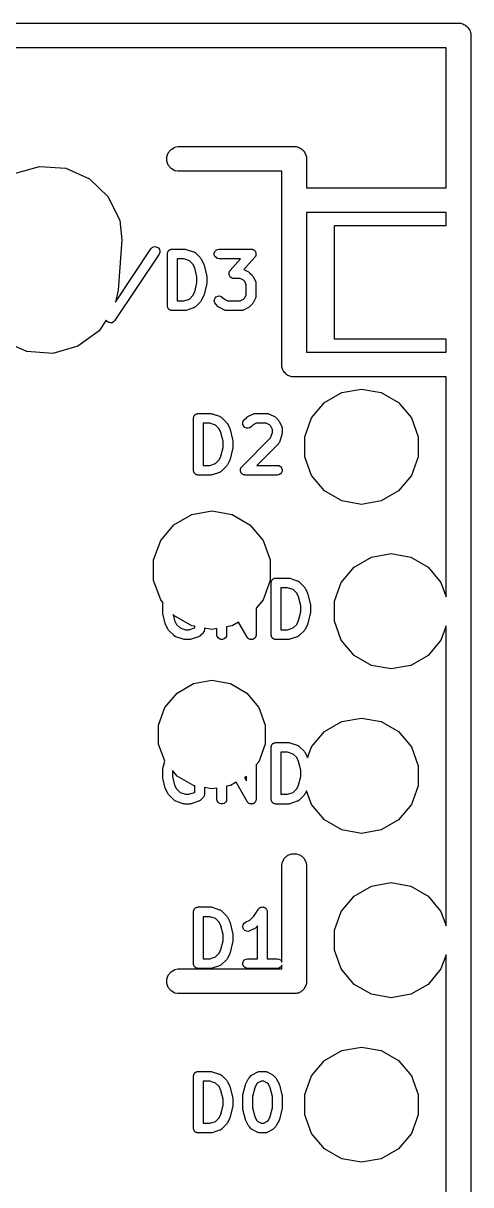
# Model space of a CAD drawing. Extents: x 242.4 to 312.6, y -174.9 to -102.
# Drawn here: x 270.13 to 277.05, y -119.98 to -102.04 of the extents above; entities that cross this region are included whole.
import ezdxf

# ---------------------------------------------------------------- set-up
doc = ezdxf.new("R2010")
doc.units = 0
doc.header["$MEASUREMENT"] = 0
doc.layers.add('BLACK', color=7, linetype='CONTINUOUS')

msp = doc.modelspace()

# ---------------------------------------------------------------- linework, layer by layer
at = {"layer": 'BLACK', "linetype": 'CONTINUOUS'}
for p, q in [((259.063, -102.044), (276.877, -102.044)), ((276.877, -102.044), (276.877, -102.045)), ((276.877, -102.045), (276.894, -102.045)), ((276.894, -102.045), (276.909, -102.05)), ((276.909, -102.05), (276.926, -102.053)), ((276.926, -102.053), (276.941, -102.062)), ((276.941, -102.062), (276.957, -102.067)), ((276.957, -102.067), (276.97, -102.078)), ((276.97, -102.078), (276.984, -102.087)), ((276.984, -102.087), (276.995, -102.1)), ((276.995, -102.1), (277.008, -102.111)), ((277.008, -102.111), (277.017, -102.125)), ((277.017, -102.125), (277.028, -102.138)), ((277.028, -102.138), (277.033, -102.154)), ((277.033, -102.154), (277.042, -102.169)), ((277.042, -102.169), (277.045, -102.186)), ((277.045, -102.186), (277.05, -102.201)), ((277.05, -102.201), (277.05, -102.218)), ((277.05, -102.218), (277.05, -102.218)), ((277.05, -102.218), (277.05, -135.272)), ((276.669, -102.425), (259.27, -102.425)), ((276.669, -104.584), (276.669, -102.425)), ((272.374, -104.043), (272.418, -103.992)), ((272.418, -103.992), (272.476, -103.958)), ((272.476, -103.958), (272.525, -103.95)), ((272.525, -103.95), (274.337, -103.95)), ((274.337, -103.95), (274.337, -103.95)), ((274.337, -103.95), (274.354, -103.95)), ((274.354, -103.95), (274.369, -103.955)), ((274.369, -103.955), (274.386, -103.958)), ((274.386, -103.958), (274.401, -103.967)), ((274.401, -103.967), (274.417, -103.972)), ((274.417, -103.972), (274.43, -103.983)), ((274.43, -103.983), (274.444, -103.992)), ((274.444, -103.992), (274.455, -104.005)), ((274.455, -104.005), (274.468, -104.016)), ((274.468, -104.016), (274.477, -104.03)), ((274.477, -104.03), (274.488, -104.043)), ((272.352, -104.106), (272.374, -104.043)), ((272.352, -104.174), (272.352, -104.106)), ((272.374, -104.237), (272.352, -104.174)), ((274.488, -104.043), (274.493, -104.059)), ((274.493, -104.059), (274.502, -104.074)), ((274.502, -104.074), (274.505, -104.091)), ((274.505, -104.091), (274.51, -104.106)), ((274.51, -104.106), (274.51, -104.123)), ((274.51, -104.123), (274.51, -104.123)), ((274.51, -104.123), (274.51, -104.584)), ((270, -104.367), (270.388, -104.256)), ((270.388, -104.256), (270.79, -104.284)), ((270.79, -104.284), (271.158, -104.447)), ((272.418, -104.288), (272.374, -104.237)), ((272.476, -104.322), (272.418, -104.288)), ((272.525, -104.331), (272.476, -104.322)), ((274.13, -104.331), (272.525, -104.331)), ((274.13, -104.758), (274.13, -104.331)), ((271.158, -104.447), (271.448, -104.727)), ((271.448, -104.727), (271.625, -105.089)), ((274.13, -107.281), (274.13, -104.758)), ((274.51, -104.584), (276.669, -104.584)), ((271.625, -105.089), (271.657, -105.389)), ((274.51, -104.965), (274.51, -107.124)), ((276.669, -104.965), (274.51, -104.965)), ((276.669, -105.169), (276.669, -104.965)), ((274.942, -106.921), (274.942, -105.169)), ((274.942, -105.169), (276.669, -105.169)), ((271.657, -105.389), (271.603, -106.168)), ((272.233, -105.61), (271.547, -106.639)), ((271.558, -106.353), (272.108, -105.527)), ((272.108, -105.527), (272.126, -105.508)), ((272.126, -105.508), (272.149, -105.497)), ((272.149, -105.497), (272.175, -105.494)), ((272.175, -105.494), (272.201, -105.5)), ((272.201, -105.5), (272.222, -105.515)), ((272.222, -105.515), (272.238, -105.536)), ((272.243, -105.587), (272.233, -105.61)), ((272.238, -105.536), (272.245, -105.561)), ((272.245, -105.561), (272.243, -105.587)), ((272.362, -105.607), (272.363, -105.6)), ((272.362, -106.407), (272.362, -105.607)), ((272.363, -105.594), (272.365, -105.588)), ((272.363, -105.6), (272.363, -105.594)), ((272.365, -105.588), (272.367, -105.581)), ((272.367, -105.581), (272.37, -105.576)), ((272.37, -105.576), (272.372, -105.569)), ((272.372, -105.569), (272.376, -105.564)), ((272.376, -105.564), (272.38, -105.559)), ((272.38, -105.559), (272.385, -105.554)), ((272.385, -105.554), (272.389, -105.549)), ((272.389, -105.549), (272.395, -105.546)), ((272.395, -105.546), (272.4, -105.542)), ((272.4, -105.542), (272.406, -105.54)), ((272.406, -105.54), (272.411, -105.536)), ((272.411, -105.536), (272.418, -105.535)), ((272.418, -105.535), (272.424, -105.533)), ((272.424, -105.533), (272.431, -105.533)), ((272.431, -105.533), (272.437, -105.532)), ((272.437, -105.532), (272.628, -105.532)), ((272.628, -105.532), (272.639, -105.534)), ((272.639, -105.534), (272.651, -105.536)), ((272.651, -105.536), (272.766, -105.574)), ((272.766, -105.574), (272.769, -105.576)), ((272.769, -105.576), (272.774, -105.577)), ((272.774, -105.577), (272.781, -105.582)), ((272.781, -105.582), (272.788, -105.586)), ((272.788, -105.586), (272.791, -105.589)), ((272.791, -105.589), (272.795, -105.592)), ((272.795, -105.592), (272.871, -105.668)), ((273.087, -105.594), (273.096, -105.569)), ((273.087, -105.62), (273.087, -105.594)), ((273.096, -105.644), (273.087, -105.62)), ((273.096, -105.569), (273.113, -105.549)), ((273.113, -105.664), (273.096, -105.644)), ((273.113, -105.549), (273.135, -105.536)), ((273.135, -105.536), (273.161, -105.532)), ((273.161, -105.532), (273.656, -105.532)), ((273.713, -105.656), (273.545, -105.848)), ((273.656, -105.532), (273.663, -105.533)), ((273.663, -105.533), (273.671, -105.533)), ((273.671, -105.533), (273.676, -105.535)), ((273.676, -105.535), (273.682, -105.536)), ((273.682, -105.536), (273.688, -105.54)), ((273.688, -105.54), (273.695, -105.543)), ((273.695, -105.543), (273.699, -105.547)), ((273.699, -105.547), (273.704, -105.549)), ((273.704, -105.549), (273.709, -105.555)), ((273.709, -105.555), (273.715, -105.56)), ((273.716, -105.65), (273.713, -105.656)), ((273.715, -105.56), (273.717, -105.565)), ((273.721, -105.644), (273.716, -105.65)), ((273.717, -105.565), (273.721, -105.569)), ((273.721, -105.569), (273.724, -105.576)), ((273.723, -105.639), (273.721, -105.644)), ((273.726, -105.634), (273.723, -105.639)), ((273.724, -105.576), (273.727, -105.583)), ((273.728, -105.627), (273.726, -105.634)), ((273.727, -105.583), (273.728, -105.588)), ((273.728, -105.588), (273.73, -105.594)), ((273.73, -105.62), (273.728, -105.627)), ((273.73, -105.594), (273.73, -105.601)), ((273.73, -105.601), (273.731, -105.608)), ((273.731, -105.608), (273.73, -105.614)), ((273.73, -105.614), (273.73, -105.62)), ((272.512, -105.682), (272.512, -106.332)), ((272.615, -105.682), (272.512, -105.682)), ((272.701, -105.711), (272.615, -105.682)), ((272.756, -105.766), (272.701, -105.711)), ((272.785, -105.824), (272.756, -105.766)), ((272.819, -105.959), (272.785, -105.824)), ((272.871, -105.668), (272.878, -105.678)), ((272.878, -105.678), (272.885, -105.688)), ((272.885, -105.688), (272.923, -105.764)), ((272.923, -105.764), (272.926, -105.772)), ((272.926, -105.772), (272.929, -105.779)), ((272.929, -105.779), (272.967, -105.932)), ((273.135, -105.677), (273.113, -105.664)), ((273.161, -105.682), (273.135, -105.677)), ((273.491, -105.682), (273.161, -105.682)), ((273.333, -105.862), (273.491, -105.682)), ((272.819, -106.055), (272.819, -105.959)), ((272.967, -105.932), (272.968, -105.941)), ((272.968, -105.941), (272.969, -105.95)), ((272.969, -105.95), (272.969, -106.064)), ((273.315, -105.91), (273.316, -105.904)), ((273.316, -105.917), (273.315, -105.91)), ((273.316, -105.899), (273.318, -105.892)), ((273.316, -105.904), (273.316, -105.899)), ((273.316, -105.925), (273.316, -105.917)), ((273.318, -105.93), (273.316, -105.925)), ((273.318, -105.892), (273.32, -105.885)), ((273.318, -105.936), (273.318, -105.93)), ((273.322, -105.942), (273.318, -105.936)), ((273.32, -105.885), (273.323, -105.88)), ((273.325, -105.949), (273.322, -105.942)), ((273.323, -105.88), (273.325, -105.874)), ((273.325, -105.874), (273.329, -105.869)), ((273.328, -105.954), (273.325, -105.949)), ((273.331, -105.959), (273.328, -105.954)), ((273.329, -105.869), (273.333, -105.862)), ((273.337, -105.964), (273.331, -105.959)), ((273.341, -105.969), (273.337, -105.964)), ((273.346, -105.972), (273.341, -105.969)), ((273.351, -105.976), (273.346, -105.972)), ((273.357, -105.978), (273.351, -105.976)), ((273.364, -105.982), (273.357, -105.978)), ((273.37, -105.983), (273.364, -105.982)), ((273.375, -105.985), (273.37, -105.983)), ((273.382, -105.985), (273.375, -105.985)), ((273.389, -105.987), (273.382, -105.985)), ((273.486, -105.987), (273.389, -105.987)), ((273.536, -106.011), (273.486, -105.987)), ((273.556, -106.032), (273.536, -106.011)), ((273.545, -105.848), (273.614, -105.883)), ((273.614, -105.883), (273.623, -105.89)), ((273.623, -105.89), (273.633, -105.897)), ((273.633, -105.897), (273.671, -105.935)), ((273.671, -105.935), (273.678, -105.945)), ((273.678, -105.945), (273.685, -105.954)), ((273.685, -105.954), (273.723, -106.031)), ((271.603, -106.168), (271.558, -106.353)), ((272.756, -106.248), (272.785, -106.19)), ((272.785, -106.19), (272.819, -106.055)), ((272.967, -106.082), (272.929, -106.235)), ((272.968, -106.073), (272.967, -106.082)), ((272.969, -106.064), (272.968, -106.073)), ((273.581, -106.082), (273.556, -106.032)), ((273.581, -106.237), (273.581, -106.082)), ((273.723, -106.031), (273.724, -106.035)), ((273.724, -106.035), (273.727, -106.038)), ((273.727, -106.038), (273.728, -106.047)), ((273.728, -106.047), (273.731, -106.055)), ((273.731, -106.055), (273.73, -106.06)), ((273.73, -106.06), (273.731, -106.064)), ((273.731, -106.064), (273.731, -106.255)), ((272.512, -106.332), (272.615, -106.332)), ((272.615, -106.332), (272.701, -106.303)), ((272.701, -106.303), (272.756, -106.248)), ((272.871, -106.346), (272.795, -106.422)), ((272.878, -106.336), (272.871, -106.346)), ((272.885, -106.326), (272.878, -106.336)), ((272.923, -106.25), (272.885, -106.326)), ((272.926, -106.242), (272.923, -106.25)), ((272.929, -106.235), (272.926, -106.242)), ((273.086, -106.337), (273.088, -106.311)), ((273.093, -106.362), (273.086, -106.337)), ((273.088, -106.311), (273.099, -106.288)), ((273.108, -106.384), (273.093, -106.362)), ((273.099, -106.288), (273.118, -106.269)), ((273.118, -106.269), (273.142, -106.258)), ((273.142, -106.258), (273.167, -106.256)), ((273.167, -106.256), (273.193, -106.263)), ((273.193, -106.263), (273.214, -106.278)), ((273.214, -106.278), (273.243, -106.307)), ((273.243, -106.307), (273.293, -106.332)), ((273.293, -106.332), (273.486, -106.332)), ((273.486, -106.332), (273.536, -106.307)), ((273.536, -106.307), (273.556, -106.286)), ((273.556, -106.286), (273.581, -106.237)), ((273.678, -106.374), (273.671, -106.384)), ((273.685, -106.364), (273.678, -106.374)), ((273.723, -106.288), (273.685, -106.364)), ((273.724, -106.284), (273.723, -106.288)), ((273.727, -106.28), (273.724, -106.284)), ((273.728, -106.272), (273.727, -106.28)), ((273.731, -106.263), (273.728, -106.272)), ((273.731, -106.255), (273.73, -106.259)), ((273.73, -106.259), (273.731, -106.263)), ((272.363, -106.413), (272.362, -106.407)), ((272.363, -106.42), (272.363, -106.413)), ((272.365, -106.426), (272.363, -106.42)), ((272.367, -106.433), (272.365, -106.426)), ((272.37, -106.438), (272.367, -106.433)), ((272.372, -106.444), (272.37, -106.438)), ((272.376, -106.449), (272.372, -106.444)), ((272.38, -106.455), (272.376, -106.449)), ((272.385, -106.459), (272.38, -106.455)), ((272.389, -106.464), (272.385, -106.459)), ((272.395, -106.468), (272.389, -106.464)), ((272.4, -106.472), (272.395, -106.468)), ((272.406, -106.474), (272.4, -106.472)), ((272.411, -106.477), (272.406, -106.474)), ((272.418, -106.479), (272.411, -106.477)), ((272.424, -106.481), (272.418, -106.479)), ((272.431, -106.481), (272.424, -106.481)), ((272.437, -106.482), (272.431, -106.481)), ((272.628, -106.482), (272.437, -106.482)), ((272.639, -106.48), (272.628, -106.482)), ((272.651, -106.478), (272.639, -106.48)), ((272.766, -106.44), (272.651, -106.478)), ((272.769, -106.438), (272.766, -106.44)), ((272.774, -106.437), (272.769, -106.438)), ((272.781, -106.432), (272.774, -106.437)), ((272.788, -106.428), (272.781, -106.432)), ((272.791, -106.424), (272.788, -106.428)), ((272.795, -106.422), (272.791, -106.424)), ((273.146, -106.422), (273.108, -106.384)), ((273.156, -106.429), (273.146, -106.422)), ((273.165, -106.436), (273.156, -106.429)), ((273.242, -106.474), (273.165, -106.436)), ((273.246, -106.475), (273.242, -106.474)), ((273.25, -106.477), (273.246, -106.475)), ((273.258, -106.479), (273.25, -106.477)), ((273.267, -106.481), (273.258, -106.479)), ((273.271, -106.481), (273.267, -106.481)), ((273.275, -106.482), (273.271, -106.481)), ((273.504, -106.482), (273.275, -106.482)), ((273.508, -106.481), (273.504, -106.482)), ((273.512, -106.481), (273.508, -106.481)), ((273.521, -106.479), (273.512, -106.481)), ((273.529, -106.477), (273.521, -106.479)), ((273.533, -106.475), (273.529, -106.477)), ((273.537, -106.474), (273.533, -106.475)), ((273.614, -106.436), (273.537, -106.474)), ((273.623, -106.429), (273.614, -106.436)), ((273.633, -106.422), (273.623, -106.429)), ((273.671, -106.384), (273.633, -106.422)), ((271.417, -106.63), (271.306, -106.795)), ((271.417, -106.631), (271.417, -106.63)), ((271.433, -106.652), (271.417, -106.631)), ((271.455, -106.666), (271.433, -106.652)), ((271.48, -106.672), (271.455, -106.666)), ((271.506, -106.669), (271.48, -106.672)), ((271.529, -106.658), (271.506, -106.669)), ((271.547, -106.639), (271.529, -106.658)), ((271.306, -106.795), (270.98, -107.033)), ((270.19, -107.116), (269.822, -106.953)), ((270.98, -107.033), (270.592, -107.144)), ((276.669, -106.921), (274.942, -106.921)), ((276.669, -107.124), (276.669, -106.921)), ((270.592, -107.144), (270.19, -107.116)), ((274.51, -107.124), (276.669, -107.124)), ((274.13, -107.349), (274.13, -107.281)), ((274.135, -107.364), (274.13, -107.349)), ((274.138, -107.381), (274.135, -107.364)), ((274.147, -107.396), (274.138, -107.381)), ((274.152, -107.412), (274.147, -107.396)), ((274.163, -107.425), (274.152, -107.412)), ((274.172, -107.439), (274.163, -107.425)), ((274.185, -107.45), (274.172, -107.439)), ((274.196, -107.463), (274.185, -107.45)), ((274.21, -107.472), (274.196, -107.463)), ((274.223, -107.483), (274.21, -107.472)), ((274.239, -107.488), (274.223, -107.483)), ((274.254, -107.497), (274.239, -107.488)), ((274.271, -107.5), (274.254, -107.497)), ((274.286, -107.505), (274.271, -107.5)), ((274.303, -107.505), (274.286, -107.505)), ((276.669, -107.505), (274.303, -107.505)), ((274.303, -107.505), (274.303, -107.505)), ((276.669, -110.901), (276.669, -107.505)), ((274.789, -107.903), (275.057, -107.749)), ((275.057, -107.749), (275.361, -107.695)), ((275.361, -107.695), (275.666, -107.749)), ((275.666, -107.749), (275.933, -107.903)), ((274.591, -108.14), (274.789, -107.903)), ((275.933, -107.903), (276.132, -108.14)), ((272.766, -108.147), (272.767, -108.14)), ((272.766, -108.947), (272.766, -108.147)), ((272.767, -108.134), (272.769, -108.128)), ((272.767, -108.14), (272.767, -108.134)), ((272.769, -108.128), (272.77, -108.121)), ((272.77, -108.121), (272.773, -108.116)), ((272.773, -108.116), (272.776, -108.109)), ((272.776, -108.109), (272.78, -108.104)), ((272.78, -108.104), (272.783, -108.099)), ((272.783, -108.099), (272.788, -108.094)), ((272.788, -108.094), (272.792, -108.089)), ((272.792, -108.089), (272.798, -108.086)), ((272.798, -108.086), (272.803, -108.082)), ((272.803, -108.082), (272.809, -108.08)), ((272.809, -108.08), (272.815, -108.076)), ((272.815, -108.076), (272.821, -108.075)), ((272.821, -108.075), (272.827, -108.073)), ((272.827, -108.073), (272.834, -108.073)), ((272.834, -108.073), (272.841, -108.072)), ((272.841, -108.072), (273.031, -108.072)), ((273.031, -108.072), (273.043, -108.074)), ((273.043, -108.074), (273.055, -108.076)), ((273.055, -108.076), (273.169, -108.114)), ((273.169, -108.114), (273.173, -108.116)), ((273.173, -108.116), (273.177, -108.117)), ((273.177, -108.117), (273.184, -108.122)), ((273.184, -108.122), (273.192, -108.126)), ((273.192, -108.126), (273.195, -108.129)), ((273.195, -108.129), (273.198, -108.132)), ((273.198, -108.132), (273.275, -108.208)), ((273.549, -108.17), (273.587, -108.132)), ((273.587, -108.132), (273.597, -108.125)), ((273.597, -108.125), (273.607, -108.118)), ((273.607, -108.118), (273.683, -108.08)), ((273.683, -108.08), (273.687, -108.079)), ((273.687, -108.079), (273.691, -108.076)), ((273.691, -108.076), (273.7, -108.075)), ((273.7, -108.075), (273.708, -108.072)), ((273.708, -108.072), (273.712, -108.073)), ((273.712, -108.073), (273.717, -108.072)), ((273.717, -108.072), (273.907, -108.072)), ((273.907, -108.072), (273.911, -108.073)), ((273.911, -108.073), (273.916, -108.072)), ((273.916, -108.072), (273.924, -108.075)), ((273.924, -108.075), (273.933, -108.076)), ((273.933, -108.076), (273.937, -108.079)), ((273.937, -108.079), (273.941, -108.08)), ((273.941, -108.08), (274.017, -108.118)), ((274.017, -108.118), (274.027, -108.125)), ((274.027, -108.125), (274.036, -108.132)), ((274.036, -108.132), (274.075, -108.17)), ((274.485, -108.43), (274.591, -108.14)), ((276.132, -108.14), (276.238, -108.43)), ((272.916, -108.222), (272.916, -108.872)), ((273.019, -108.222), (272.916, -108.222)), ((273.105, -108.251), (273.019, -108.222)), ((273.16, -108.306), (273.105, -108.251)), ((273.189, -108.364), (273.16, -108.306)), ((273.275, -108.208), (273.281, -108.218)), ((273.281, -108.218), (273.289, -108.228)), ((273.289, -108.228), (273.327, -108.304)), ((273.327, -108.304), (273.329, -108.312)), ((273.329, -108.312), (273.332, -108.319)), ((273.332, -108.319), (273.37, -108.472)), ((273.528, -108.217), (273.534, -108.191)), ((273.53, -108.243), (273.528, -108.217)), ((273.541, -108.266), (273.53, -108.243)), ((273.534, -108.191), (273.549, -108.17)), ((273.559, -108.285), (273.541, -108.266)), ((273.583, -108.296), (273.559, -108.285)), ((273.609, -108.298), (273.583, -108.296)), ((273.634, -108.291), (273.609, -108.298)), ((273.655, -108.276), (273.634, -108.291)), ((273.685, -108.247), (273.655, -108.276)), ((273.734, -108.222), (273.685, -108.247)), ((273.889, -108.222), (273.734, -108.222)), ((273.939, -108.247), (273.889, -108.222)), ((273.96, -108.268), (273.939, -108.247)), ((273.985, -108.317), (273.96, -108.268)), ((273.985, -108.363), (273.985, -108.317)), ((274.075, -108.17), (274.081, -108.18)), ((274.081, -108.18), (274.089, -108.19)), ((274.089, -108.19), (274.127, -108.266)), ((274.127, -108.266), (274.128, -108.27)), ((274.128, -108.27), (274.13, -108.274)), ((274.13, -108.274), (274.132, -108.282)), ((274.132, -108.282), (274.134, -108.291)), ((274.134, -108.291), (274.134, -108.295)), ((274.134, -108.295), (274.135, -108.299)), ((274.135, -108.299), (274.135, -108.375)), ((273.223, -108.499), (273.189, -108.364)), ((273.223, -108.595), (273.223, -108.499)), ((273.37, -108.472), (273.371, -108.481)), ((273.371, -108.481), (273.373, -108.49)), ((273.373, -108.49), (273.373, -108.604)), ((273.511, -108.894), (273.956, -108.449)), ((273.956, -108.449), (273.985, -108.363)), ((274.089, -108.521), (274.084, -108.529)), ((274.091, -108.517), (274.089, -108.521)), ((274.093, -108.513), (274.091, -108.517)), ((274.131, -108.399), (274.093, -108.513)), ((274.132, -108.387), (274.131, -108.399)), ((274.135, -108.375), (274.132, -108.387)), ((274.485, -108.74), (274.485, -108.43)), ((276.238, -108.43), (276.238, -108.74)), ((273.189, -108.73), (273.223, -108.595)), ((273.37, -108.622), (273.332, -108.775)), ((273.371, -108.613), (273.37, -108.622)), ((273.373, -108.604), (273.371, -108.613)), ((274.075, -108.543), (273.745, -108.872)), ((274.077, -108.539), (274.075, -108.543)), ((274.08, -108.536), (274.077, -108.539)), ((274.084, -108.529), (274.08, -108.536)), ((272.916, -108.872), (273.019, -108.872)), ((273.019, -108.872), (273.105, -108.843)), ((273.105, -108.843), (273.16, -108.788)), ((273.16, -108.788), (273.189, -108.73)), ((273.281, -108.876), (273.275, -108.886)), ((273.289, -108.866), (273.281, -108.876)), ((273.327, -108.79), (273.289, -108.866)), ((273.329, -108.782), (273.327, -108.79)), ((273.332, -108.775), (273.329, -108.782)), ((273.745, -108.872), (274.06, -108.872)), ((274.06, -108.872), (274.085, -108.876)), ((274.085, -108.876), (274.108, -108.889)), ((274.591, -109.03), (274.485, -108.74)), ((276.238, -108.74), (276.132, -109.03)), ((272.767, -108.953), (272.766, -108.947)), ((272.767, -108.96), (272.767, -108.953)), ((272.769, -108.966), (272.767, -108.96)), ((272.77, -108.973), (272.769, -108.966)), ((272.773, -108.978), (272.77, -108.973)), ((272.776, -108.984), (272.773, -108.978)), ((272.78, -108.989), (272.776, -108.984)), ((272.783, -108.995), (272.78, -108.989)), ((272.788, -108.999), (272.783, -108.995)), ((272.792, -109.004), (272.788, -108.999)), ((272.798, -109.008), (272.792, -109.004)), ((272.803, -109.012), (272.798, -109.008)), ((272.809, -109.014), (272.803, -109.012)), ((272.815, -109.017), (272.809, -109.014)), ((272.821, -109.019), (272.815, -109.017)), ((272.827, -109.021), (272.821, -109.019)), ((272.834, -109.021), (272.827, -109.021)), ((272.841, -109.022), (272.834, -109.021)), ((273.031, -109.022), (272.841, -109.022)), ((273.043, -109.02), (273.031, -109.022)), ((273.055, -109.018), (273.043, -109.02)), ((273.169, -108.98), (273.055, -109.018)), ((273.173, -108.978), (273.169, -108.98)), ((273.177, -108.977), (273.173, -108.978)), ((273.184, -108.972), (273.177, -108.977)), ((273.192, -108.968), (273.184, -108.972)), ((273.195, -108.964), (273.192, -108.968)), ((273.198, -108.962), (273.195, -108.964)), ((273.275, -108.886), (273.198, -108.962)), ((273.49, -108.934), (273.494, -108.925)), ((273.49, -108.937), (273.49, -108.934)), ((273.49, -108.94), (273.49, -108.937)), ((273.49, -108.95), (273.49, -108.94)), ((273.49, -108.96), (273.49, -108.95)), ((273.492, -108.963), (273.49, -108.96)), ((273.492, -108.966), (273.492, -108.963)), ((273.496, -108.975), (273.492, -108.966)), ((273.494, -108.925), (273.496, -108.915)), ((273.496, -108.915), (273.498, -108.913)), ((273.499, -108.984), (273.496, -108.975)), ((273.498, -108.913), (273.499, -108.909)), ((273.499, -108.909), (273.506, -108.902)), ((273.502, -108.987), (273.499, -108.984)), ((273.503, -108.99), (273.502, -108.987)), ((273.51, -108.997), (273.503, -108.99)), ((273.506, -108.902), (273.511, -108.894)), ((273.516, -109.004), (273.51, -108.997)), ((273.519, -109.006), (273.516, -109.004)), ((273.521, -109.008), (273.519, -109.006)), ((273.53, -109.012), (273.521, -109.008)), ((273.539, -109.017), (273.53, -109.012)), ((273.542, -109.018), (273.539, -109.017)), ((273.545, -109.019), (273.542, -109.018)), ((273.555, -109.02), (273.545, -109.019)), ((273.564, -109.022), (273.555, -109.02)), ((274.06, -109.022), (273.564, -109.022)), ((274.085, -109.017), (274.06, -109.022)), ((274.108, -109.004), (274.085, -109.017)), ((274.108, -108.889), (274.125, -108.909)), ((274.125, -108.984), (274.108, -109.004)), ((274.125, -108.909), (274.133, -108.934)), ((274.133, -108.96), (274.125, -108.984)), ((274.133, -108.934), (274.133, -108.96)), ((274.789, -109.267), (274.591, -109.03)), ((276.132, -109.03), (275.933, -109.267)), ((275.057, -109.421), (274.789, -109.267)), ((275.361, -109.475), (275.057, -109.421)), ((275.666, -109.421), (275.361, -109.475)), ((275.933, -109.267), (275.666, -109.421)), ((272.737, -109.63), (273.05, -109.575)), ((273.05, -109.575), (273.363, -109.63)), ((272.462, -109.789), (272.737, -109.63)), ((273.363, -109.63), (273.638, -109.789)), ((272.258, -110.033), (272.462, -109.789)), ((273.638, -109.789), (273.842, -110.033)), ((272.149, -110.331), (272.258, -110.033)), ((273.842, -110.033), (273.951, -110.331)), ((275.247, -110.443), (275.514, -110.289)), ((275.514, -110.289), (275.819, -110.235)), ((275.819, -110.235), (276.123, -110.289)), ((276.123, -110.289), (276.391, -110.443)), ((272.149, -110.649), (272.149, -110.331)), ((273.951, -110.331), (273.951, -110.649)), ((275.048, -110.68), (275.247, -110.443)), ((276.391, -110.443), (276.589, -110.68)), ((272.258, -110.947), (272.149, -110.649)), ((273.951, -110.649), (273.842, -110.947)), ((273.967, -110.674), (273.969, -110.668)), ((273.967, -110.68), (273.967, -110.674)), ((273.969, -110.668), (273.97, -110.661)), ((273.97, -110.661), (273.973, -110.656)), ((273.973, -110.656), (273.976, -110.649)), ((273.976, -110.649), (273.98, -110.644)), ((273.98, -110.644), (273.983, -110.639)), ((273.983, -110.639), (273.988, -110.634)), ((273.988, -110.634), (273.992, -110.629)), ((273.992, -110.629), (273.998, -110.626)), ((273.998, -110.626), (274.003, -110.622)), ((274.003, -110.622), (274.009, -110.62)), ((274.009, -110.62), (274.015, -110.616)), ((274.015, -110.616), (274.021, -110.615)), ((274.021, -110.615), (274.027, -110.613)), ((274.027, -110.613), (274.034, -110.613)), ((274.034, -110.613), (274.041, -110.612)), ((274.041, -110.612), (274.231, -110.612)), ((274.231, -110.612), (274.243, -110.614)), ((274.243, -110.614), (274.255, -110.616)), ((274.255, -110.616), (274.369, -110.654)), ((274.369, -110.654), (274.373, -110.656)), ((274.373, -110.656), (274.377, -110.657)), ((274.377, -110.657), (274.384, -110.662)), ((274.384, -110.662), (274.392, -110.666)), ((274.392, -110.666), (274.395, -110.669)), ((274.395, -110.669), (274.398, -110.672)), ((274.398, -110.672), (274.475, -110.748)), ((273.966, -110.687), (273.967, -110.68)), ((273.966, -111.487), (273.966, -110.687)), ((274.116, -110.762), (274.116, -111.412)), ((274.219, -110.762), (274.116, -110.762)), ((274.305, -110.791), (274.219, -110.762)), ((274.36, -110.846), (274.305, -110.791)), ((274.389, -110.904), (274.36, -110.846)), ((274.475, -110.748), (274.481, -110.758)), ((274.481, -110.758), (274.489, -110.768)), ((274.489, -110.768), (274.527, -110.844)), ((274.527, -110.844), (274.529, -110.852)), ((274.529, -110.852), (274.532, -110.859)), ((274.942, -110.97), (275.048, -110.68)), ((276.589, -110.68), (276.669, -110.901)), ((272.296, -110.993), (272.258, -110.947)), ((272.289, -111.03), (272.291, -111.021)), ((272.289, -111.144), (272.289, -111.03)), ((272.291, -111.021), (272.292, -111.012)), ((272.292, -111.012), (272.296, -110.993)), ((273.842, -110.947), (273.735, -111.076)), ((274.423, -111.039), (274.389, -110.904)), ((274.532, -110.859), (274.57, -111.012)), ((274.57, -111.012), (274.571, -111.021)), ((274.571, -111.021), (274.573, -111.03)), ((274.573, -111.03), (274.573, -111.144)), ((274.942, -111.28), (274.942, -110.97)), ((272.291, -111.153), (272.289, -111.144)), ((272.292, -111.162), (272.291, -111.153)), ((272.33, -111.315), (272.292, -111.162)), ((272.462, -111.191), (272.45, -111.176)), ((272.45, -111.176), (272.473, -111.27)), ((272.737, -111.35), (272.462, -111.191)), ((273.735, -111.076), (273.735, -111.487)), ((274.389, -111.27), (274.423, -111.135)), ((274.423, -111.135), (274.423, -111.039)), ((274.57, -111.162), (274.532, -111.315)), ((274.571, -111.153), (274.57, -111.162)), ((274.573, -111.144), (274.571, -111.153)), ((272.333, -111.322), (272.33, -111.315)), ((272.335, -111.33), (272.333, -111.322)), ((272.373, -111.406), (272.335, -111.33)), ((272.473, -111.27), (272.502, -111.328)), ((272.502, -111.328), (272.557, -111.383)), ((272.557, -111.383), (272.643, -111.412)), ((272.695, -111.412), (272.781, -111.383)), ((272.785, -111.358), (272.737, -111.35)), ((272.781, -111.383), (272.785, -111.38)), ((272.785, -111.38), (272.785, -111.358)), ((273.05, -111.405), (272.935, -111.384)), ((272.935, -111.384), (272.935, -111.411)), ((273.127, -111.391), (273.05, -111.405)), ((273.127, -111.487), (273.127, -111.391)), ((273.363, -111.35), (273.277, -111.365)), ((273.277, -111.365), (273.277, -111.487)), ((273.462, -111.292), (273.363, -111.35)), ((273.594, -111.524), (273.462, -111.292)), ((274.219, -111.412), (274.305, -111.383)), ((274.305, -111.383), (274.36, -111.328)), ((274.36, -111.328), (274.389, -111.27)), ((274.527, -111.33), (274.489, -111.406)), ((274.529, -111.322), (274.527, -111.33)), ((274.532, -111.315), (274.529, -111.322)), ((275.048, -111.57), (274.942, -111.28)), ((276.669, -111.349), (276.589, -111.57)), ((276.669, -115.981), (276.669, -111.349)), ((272.381, -111.416), (272.373, -111.406)), ((272.387, -111.426), (272.381, -111.416)), ((272.464, -111.502), (272.387, -111.426)), ((272.467, -111.504), (272.464, -111.502)), ((272.47, -111.508), (272.467, -111.504)), ((272.478, -111.512), (272.47, -111.508)), ((272.485, -111.517), (272.478, -111.512)), ((272.489, -111.518), (272.485, -111.517)), ((272.493, -111.52), (272.489, -111.518)), ((272.607, -111.558), (272.493, -111.52)), ((272.619, -111.56), (272.607, -111.558)), ((272.631, -111.562), (272.619, -111.56)), ((272.707, -111.562), (272.631, -111.562)), ((272.643, -111.412), (272.695, -111.412)), ((272.719, -111.56), (272.707, -111.562)), ((272.731, -111.558), (272.719, -111.56)), ((272.845, -111.52), (272.731, -111.558)), ((272.849, -111.518), (272.845, -111.52)), ((272.853, -111.517), (272.849, -111.518)), ((272.86, -111.512), (272.853, -111.517)), ((272.868, -111.508), (272.86, -111.512)), ((272.871, -111.504), (272.868, -111.508)), ((272.875, -111.502), (272.871, -111.504)), ((272.913, -111.464), (272.875, -111.502)), ((272.914, -111.461), (272.913, -111.464)), ((272.917, -111.459), (272.914, -111.461)), ((272.922, -111.45), (272.917, -111.459)), ((272.928, -111.442), (272.922, -111.45)), ((272.93, -111.436), (272.928, -111.439)), ((272.928, -111.439), (272.928, -111.442)), ((272.932, -111.427), (272.93, -111.436)), ((272.934, -111.417), (272.932, -111.427)), ((272.935, -111.411), (272.934, -111.414)), ((272.934, -111.414), (272.934, -111.417)), ((273.132, -111.513), (273.127, -111.487)), ((273.145, -111.535), (273.132, -111.513)), ((273.165, -111.552), (273.145, -111.535)), ((273.189, -111.561), (273.165, -111.552)), ((273.215, -111.561), (273.189, -111.561)), ((273.24, -111.552), (273.215, -111.561)), ((273.26, -111.535), (273.24, -111.552)), ((273.273, -111.513), (273.26, -111.535)), ((273.277, -111.487), (273.273, -111.513)), ((273.599, -111.529), (273.594, -111.524)), ((273.602, -111.535), (273.599, -111.529)), ((273.607, -111.539), (273.602, -111.535)), ((273.611, -111.544), (273.607, -111.539)), ((273.617, -111.548), (273.611, -111.544)), ((273.622, -111.552), (273.617, -111.548)), ((273.628, -111.554), (273.622, -111.552)), ((273.634, -111.557), (273.628, -111.554)), ((273.64, -111.558), (273.634, -111.557)), ((273.647, -111.561), (273.64, -111.558)), ((273.653, -111.561), (273.647, -111.561)), ((273.659, -111.562), (273.653, -111.561)), ((273.666, -111.561), (273.659, -111.562)), ((273.673, -111.561), (273.666, -111.561)), ((273.679, -111.559), (273.673, -111.561)), ((273.685, -111.557), (273.679, -111.559)), ((273.691, -111.554), (273.685, -111.557)), ((273.697, -111.552), (273.691, -111.554)), ((273.702, -111.548), (273.697, -111.552)), ((273.708, -111.545), (273.702, -111.548)), ((273.712, -111.539), (273.708, -111.545)), ((273.717, -111.535), (273.712, -111.539)), ((273.72, -111.53), (273.717, -111.535)), ((273.724, -111.525), (273.72, -111.53)), ((273.727, -111.518), (273.724, -111.525)), ((273.73, -111.513), (273.727, -111.518)), ((273.731, -111.506), (273.73, -111.513)), ((273.733, -111.5), (273.731, -111.506)), ((273.735, -111.487), (273.733, -111.494)), ((273.733, -111.494), (273.733, -111.5)), ((273.967, -111.493), (273.966, -111.487)), ((273.967, -111.5), (273.967, -111.493)), ((273.969, -111.506), (273.967, -111.5)), ((273.97, -111.513), (273.969, -111.506)), ((273.973, -111.518), (273.97, -111.513)), ((273.976, -111.524), (273.973, -111.518)), ((273.98, -111.529), (273.976, -111.524)), ((273.983, -111.535), (273.98, -111.529)), ((273.988, -111.539), (273.983, -111.535)), ((273.992, -111.544), (273.988, -111.539)), ((273.998, -111.548), (273.992, -111.544)), ((274.003, -111.552), (273.998, -111.548)), ((274.009, -111.554), (274.003, -111.552)), ((274.015, -111.557), (274.009, -111.554)), ((274.021, -111.559), (274.015, -111.557)), ((274.027, -111.561), (274.021, -111.559)), ((274.034, -111.561), (274.027, -111.561)), ((274.041, -111.562), (274.034, -111.561)), ((274.231, -111.562), (274.041, -111.562)), ((274.116, -111.412), (274.219, -111.412)), ((274.243, -111.56), (274.231, -111.562)), ((274.255, -111.558), (274.243, -111.56)), ((274.369, -111.52), (274.255, -111.558)), ((274.373, -111.518), (274.369, -111.52)), ((274.377, -111.517), (274.373, -111.518)), ((274.384, -111.512), (274.377, -111.517)), ((274.392, -111.508), (274.384, -111.512)), ((274.395, -111.504), (274.392, -111.508)), ((274.398, -111.502), (274.395, -111.504)), ((274.475, -111.426), (274.398, -111.502)), ((274.481, -111.416), (274.475, -111.426)), ((274.489, -111.406), (274.481, -111.416)), ((275.247, -111.807), (275.048, -111.57)), ((276.589, -111.57), (276.391, -111.807)), ((275.514, -111.961), (275.247, -111.807)), ((276.391, -111.807), (276.123, -111.961)), ((275.819, -112.015), (275.514, -111.961)), ((276.123, -111.961), (275.819, -112.015)), ((272.511, -112.388), (272.763, -112.242)), ((272.763, -112.242), (273.05, -112.192)), ((273.05, -112.192), (273.337, -112.242)), ((273.337, -112.242), (273.589, -112.388)), ((272.324, -112.611), (272.511, -112.388)), ((273.589, -112.388), (273.776, -112.611)), ((272.224, -112.884), (272.324, -112.611)), ((273.776, -112.611), (273.875, -112.884)), ((274.789, -112.983), (275.057, -112.829)), ((275.057, -112.829), (275.361, -112.775)), ((275.361, -112.775), (275.666, -112.829)), ((275.666, -112.829), (275.933, -112.983)), ((272.224, -113.176), (272.224, -112.884)), ((273.875, -112.884), (273.875, -113.176)), ((274.591, -113.22), (274.789, -112.983)), ((275.933, -112.983), (276.132, -113.22)), ((272.32, -113.438), (272.224, -113.176)), ((273.875, -113.176), (273.776, -113.449)), ((273.973, -113.196), (273.976, -113.189)), ((273.976, -113.189), (273.98, -113.184)), ((273.98, -113.184), (273.983, -113.179)), ((273.983, -113.179), (273.988, -113.174)), ((273.988, -113.174), (273.992, -113.169)), ((273.992, -113.169), (273.998, -113.166)), ((273.998, -113.166), (274.003, -113.162)), ((274.003, -113.162), (274.009, -113.16)), ((274.009, -113.16), (274.015, -113.156)), ((274.015, -113.156), (274.021, -113.155)), ((274.021, -113.155), (274.027, -113.153)), ((274.027, -113.153), (274.034, -113.153)), ((274.034, -113.153), (274.041, -113.152)), ((274.041, -113.152), (274.231, -113.152)), ((274.231, -113.152), (274.243, -113.154)), ((274.243, -113.154), (274.255, -113.156)), ((274.255, -113.156), (274.369, -113.194)), ((273.966, -113.227), (273.967, -113.22)), ((273.966, -114.027), (273.966, -113.227)), ((273.967, -113.214), (273.969, -113.208)), ((273.967, -113.22), (273.967, -113.214)), ((273.969, -113.208), (273.97, -113.201)), ((273.97, -113.201), (273.973, -113.196)), ((274.116, -113.302), (274.116, -113.952)), ((274.219, -113.302), (274.116, -113.302)), ((274.305, -113.331), (274.219, -113.302)), ((274.36, -113.386), (274.305, -113.331)), ((274.369, -113.194), (274.373, -113.196)), ((274.373, -113.196), (274.377, -113.197)), ((274.377, -113.197), (274.384, -113.202)), ((274.384, -113.202), (274.392, -113.206)), ((274.392, -113.206), (274.395, -113.209)), ((274.395, -113.209), (274.398, -113.212)), ((274.398, -113.212), (274.475, -113.288)), ((274.475, -113.288), (274.481, -113.298)), ((274.481, -113.298), (274.489, -113.308)), ((274.489, -113.308), (274.527, -113.384)), ((274.529, -113.391), (274.591, -113.22)), ((276.132, -113.22), (276.238, -113.51)), ((272.292, -113.552), (272.32, -113.438)), ((273.776, -113.449), (273.735, -113.498)), ((273.735, -113.498), (273.735, -114.027)), ((274.389, -113.444), (274.36, -113.386)), ((274.423, -113.579), (274.389, -113.444)), ((274.527, -113.384), (274.529, -113.391)), ((276.238, -113.51), (276.238, -113.82)), ((272.289, -113.57), (272.291, -113.561)), ((272.289, -113.684), (272.289, -113.57)), ((272.291, -113.693), (272.289, -113.684)), ((272.291, -113.561), (272.292, -113.552)), ((272.292, -113.702), (272.291, -113.693)), ((272.33, -113.855), (272.292, -113.702)), ((272.511, -113.672), (272.439, -113.586)), ((272.439, -113.586), (272.439, -113.675)), ((272.439, -113.675), (272.473, -113.81)), ((272.763, -113.818), (272.511, -113.672)), ((273.585, -113.675), (273.555, -113.692)), ((273.555, -113.692), (273.585, -113.744)), ((273.585, -113.744), (273.585, -113.675)), ((274.389, -113.81), (274.423, -113.675)), ((274.423, -113.675), (274.423, -113.579)), ((272.333, -113.862), (272.33, -113.855)), ((272.335, -113.87), (272.333, -113.862)), ((272.373, -113.946), (272.335, -113.87)), ((272.473, -113.81), (272.502, -113.868)), ((272.502, -113.868), (272.557, -113.923)), ((272.785, -113.821), (272.763, -113.818)), ((272.785, -113.92), (272.785, -113.821)), ((273.05, -113.868), (272.935, -113.848)), ((272.935, -113.848), (272.935, -113.951)), ((273.127, -113.855), (273.05, -113.868)), ((273.127, -114.027), (273.127, -113.855)), ((273.337, -113.818), (273.277, -113.828)), ((273.277, -113.828), (273.277, -114.027)), ((273.425, -113.767), (273.337, -113.818)), ((273.594, -114.064), (273.425, -113.767)), ((274.305, -113.923), (274.36, -113.868)), ((274.36, -113.868), (274.389, -113.81)), ((274.513, -113.897), (274.489, -113.946)), ((274.591, -114.11), (274.513, -113.897)), ((276.238, -113.82), (276.132, -114.11)), ((272.381, -113.956), (272.373, -113.946)), ((272.387, -113.966), (272.381, -113.956)), ((272.464, -114.042), (272.387, -113.966)), ((272.467, -114.044), (272.464, -114.042)), ((272.47, -114.048), (272.467, -114.044)), ((272.478, -114.052), (272.47, -114.048)), ((272.485, -114.057), (272.478, -114.052)), ((272.489, -114.058), (272.485, -114.057)), ((272.493, -114.06), (272.489, -114.058)), ((272.607, -114.098), (272.493, -114.06)), ((272.557, -113.923), (272.643, -113.952)), ((272.643, -113.952), (272.695, -113.952)), ((272.695, -113.952), (272.781, -113.923)), ((272.845, -114.06), (272.731, -114.098)), ((272.781, -113.923), (272.785, -113.92)), ((272.849, -114.058), (272.845, -114.06)), ((272.853, -114.057), (272.849, -114.058)), ((272.86, -114.052), (272.853, -114.057)), ((272.868, -114.048), (272.86, -114.052)), ((272.871, -114.044), (272.868, -114.048)), ((272.875, -114.042), (272.871, -114.044)), ((272.913, -114.004), (272.875, -114.042)), ((272.914, -114.001), (272.913, -114.004)), ((272.917, -113.999), (272.914, -114.001)), ((272.922, -113.99), (272.917, -113.999)), ((272.928, -113.982), (272.922, -113.99)), ((272.93, -113.976), (272.928, -113.979)), ((272.928, -113.979), (272.928, -113.982)), ((272.932, -113.967), (272.93, -113.976)), ((272.934, -113.957), (272.932, -113.967)), ((272.935, -113.951), (272.934, -113.954)), ((272.934, -113.954), (272.934, -113.957)), ((273.132, -114.053), (273.127, -114.027)), ((273.145, -114.075), (273.132, -114.053)), ((273.165, -114.092), (273.145, -114.075)), ((273.26, -114.075), (273.24, -114.092)), ((273.273, -114.053), (273.26, -114.075)), ((273.277, -114.027), (273.273, -114.053)), ((273.599, -114.069), (273.594, -114.064)), ((273.602, -114.075), (273.599, -114.069)), ((273.607, -114.079), (273.602, -114.075)), ((273.611, -114.084), (273.607, -114.079)), ((273.617, -114.088), (273.611, -114.084)), ((273.708, -114.085), (273.702, -114.088)), ((273.712, -114.079), (273.708, -114.085)), ((273.717, -114.075), (273.712, -114.079)), ((273.72, -114.07), (273.717, -114.075)), ((273.724, -114.065), (273.72, -114.07)), ((273.727, -114.058), (273.724, -114.065)), ((273.73, -114.053), (273.727, -114.058)), ((273.731, -114.046), (273.73, -114.053)), ((273.733, -114.04), (273.731, -114.046)), ((273.735, -114.027), (273.733, -114.034)), ((273.733, -114.034), (273.733, -114.04)), ((273.967, -114.033), (273.966, -114.027)), ((273.967, -114.04), (273.967, -114.033)), ((273.969, -114.046), (273.967, -114.04)), ((273.97, -114.053), (273.969, -114.046)), ((273.973, -114.058), (273.97, -114.053)), ((273.976, -114.064), (273.973, -114.058)), ((273.98, -114.069), (273.976, -114.064)), ((273.983, -114.075), (273.98, -114.069)), ((273.988, -114.079), (273.983, -114.075)), ((273.992, -114.084), (273.988, -114.079)), ((273.998, -114.088), (273.992, -114.084)), ((274.116, -113.952), (274.219, -113.952)), ((274.219, -113.952), (274.305, -113.923)), ((274.369, -114.06), (274.255, -114.098)), ((274.373, -114.058), (274.369, -114.06)), ((274.377, -114.057), (274.373, -114.058)), ((274.384, -114.052), (274.377, -114.057)), ((274.392, -114.048), (274.384, -114.052)), ((274.395, -114.044), (274.392, -114.048)), ((274.398, -114.042), (274.395, -114.044)), ((274.475, -113.966), (274.398, -114.042)), ((274.481, -113.956), (274.475, -113.966)), ((274.489, -113.946), (274.481, -113.956)), ((272.619, -114.1), (272.607, -114.098)), ((272.631, -114.102), (272.619, -114.1)), ((272.707, -114.102), (272.631, -114.102)), ((272.719, -114.1), (272.707, -114.102)), ((272.731, -114.098), (272.719, -114.1)), ((273.189, -114.101), (273.165, -114.092)), ((273.215, -114.101), (273.189, -114.101)), ((273.24, -114.092), (273.215, -114.101)), ((273.622, -114.092), (273.617, -114.088)), ((273.628, -114.094), (273.622, -114.092)), ((273.634, -114.097), (273.628, -114.094)), ((273.64, -114.098), (273.634, -114.097)), ((273.647, -114.101), (273.64, -114.098)), ((273.653, -114.101), (273.647, -114.101)), ((273.659, -114.102), (273.653, -114.101)), ((273.666, -114.101), (273.659, -114.102)), ((273.673, -114.101), (273.666, -114.101)), ((273.679, -114.099), (273.673, -114.101)), ((273.685, -114.097), (273.679, -114.099)), ((273.691, -114.094), (273.685, -114.097)), ((273.697, -114.092), (273.691, -114.094)), ((273.702, -114.088), (273.697, -114.092)), ((274.003, -114.092), (273.998, -114.088)), ((274.009, -114.094), (274.003, -114.092)), ((274.015, -114.097), (274.009, -114.094)), ((274.021, -114.099), (274.015, -114.097)), ((274.027, -114.101), (274.021, -114.099)), ((274.034, -114.101), (274.027, -114.101)), ((274.041, -114.102), (274.034, -114.101)), ((274.231, -114.102), (274.041, -114.102)), ((274.243, -114.1), (274.231, -114.102)), ((274.255, -114.098), (274.243, -114.1)), ((274.789, -114.347), (274.591, -114.11)), ((276.132, -114.11), (275.933, -114.347)), ((275.057, -114.501), (274.789, -114.347)), ((275.933, -114.347), (275.666, -114.501)), ((275.361, -114.555), (275.057, -114.501)), ((275.666, -114.501), (275.361, -114.555)), ((274.138, -114.996), (274.172, -114.938)), ((274.172, -114.938), (274.223, -114.894)), ((274.223, -114.894), (274.286, -114.872)), ((274.286, -114.872), (274.354, -114.872)), ((274.354, -114.872), (274.417, -114.894)), ((274.417, -114.894), (274.468, -114.938)), ((274.468, -114.938), (274.502, -114.996)), ((274.13, -115.045), (274.138, -114.996)), ((274.13, -116.543), (274.13, -115.045)), ((274.502, -114.996), (274.51, -115.045)), ((274.51, -115.045), (274.51, -116.857)), ((275.514, -115.369), (275.819, -115.315)), ((275.819, -115.315), (276.123, -115.369)), ((275.247, -115.523), (275.514, -115.369)), ((276.123, -115.369), (276.391, -115.523)), ((272.798, -115.706), (272.803, -115.702)), ((272.803, -115.702), (272.809, -115.7)), ((272.809, -115.7), (272.815, -115.696)), ((272.815, -115.696), (272.821, -115.695)), ((272.821, -115.695), (272.827, -115.693)), ((272.827, -115.693), (272.834, -115.693)), ((272.834, -115.693), (272.841, -115.692)), ((272.841, -115.692), (273.031, -115.692)), ((273.031, -115.692), (273.043, -115.694)), ((273.043, -115.694), (273.055, -115.696)), ((273.055, -115.696), (273.169, -115.734)), ((273.79, -115.705), (273.793, -115.702)), ((273.793, -115.702), (273.802, -115.699)), ((273.802, -115.699), (273.81, -115.695)), ((273.81, -115.695), (273.814, -115.694)), ((273.814, -115.694), (273.818, -115.693)), ((273.818, -115.693), (273.827, -115.693)), ((273.827, -115.693), (273.836, -115.692)), ((273.836, -115.692), (273.84, -115.693)), ((273.84, -115.693), (273.844, -115.693)), ((273.844, -115.693), (273.852, -115.696)), ((273.852, -115.696), (273.861, -115.698)), ((273.861, -115.698), (273.865, -115.701)), ((273.865, -115.701), (273.868, -115.702)), ((273.868, -115.702), (273.875, -115.708)), ((275.048, -115.76), (275.247, -115.523)), ((276.391, -115.523), (276.589, -115.76)), ((272.766, -115.767), (272.767, -115.76)), ((272.766, -116.567), (272.766, -115.767)), ((272.767, -115.754), (272.769, -115.748)), ((272.767, -115.76), (272.767, -115.754)), ((272.769, -115.748), (272.77, -115.741)), ((272.77, -115.741), (272.773, -115.736)), ((272.773, -115.736), (272.776, -115.729)), ((272.776, -115.729), (272.78, -115.724)), ((272.78, -115.724), (272.783, -115.719)), ((272.783, -115.719), (272.788, -115.714)), ((272.788, -115.714), (272.792, -115.709)), ((272.792, -115.709), (272.798, -115.706)), ((272.916, -115.842), (272.916, -116.492)), ((273.019, -115.842), (272.916, -115.842)), ((273.105, -115.871), (273.019, -115.842)), ((273.16, -115.926), (273.105, -115.871)), ((273.169, -115.734), (273.173, -115.736)), ((273.173, -115.736), (273.177, -115.737)), ((273.177, -115.737), (273.184, -115.742)), ((273.184, -115.742), (273.192, -115.746)), ((273.192, -115.746), (273.195, -115.749)), ((273.195, -115.749), (273.198, -115.752)), ((273.198, -115.752), (273.275, -115.828)), ((273.275, -115.828), (273.281, -115.838)), ((273.281, -115.838), (273.289, -115.848)), ((273.289, -115.848), (273.327, -115.924)), ((273.634, -115.896), (273.697, -115.833)), ((273.697, -115.833), (273.769, -115.725)), ((273.769, -115.725), (273.771, -115.722)), ((273.771, -115.722), (273.774, -115.719)), ((273.774, -115.719), (273.78, -115.713)), ((273.78, -115.713), (273.787, -115.706)), ((273.787, -115.706), (273.79, -115.705)), ((273.875, -115.708), (273.883, -115.713)), ((273.883, -115.713), (273.885, -115.716)), ((273.885, -115.716), (273.888, -115.719)), ((273.888, -115.719), (273.893, -115.726)), ((273.893, -115.726), (273.898, -115.734)), ((273.898, -115.734), (273.899, -115.738)), ((273.899, -115.738), (273.901, -115.741)), ((273.901, -115.741), (273.903, -115.75)), ((273.903, -115.75), (273.906, -115.759)), ((273.906, -115.759), (273.905, -115.763)), ((273.905, -115.763), (273.906, -115.767)), ((273.906, -115.767), (273.906, -116.492)), ((274.942, -116.05), (275.048, -115.76)), ((276.589, -115.76), (276.669, -115.981)), ((273.189, -115.984), (273.16, -115.926)), ((273.223, -116.119), (273.189, -115.984)), ((273.327, -115.924), (273.329, -115.932)), ((273.329, -115.932), (273.332, -115.939)), ((273.332, -115.939), (273.37, -116.092)), ((273.528, -115.991), (273.534, -115.966)), ((273.531, -116.017), (273.528, -115.991)), ((273.542, -116.04), (273.531, -116.017)), ((273.534, -115.966), (273.548, -115.944)), ((273.561, -116.058), (273.542, -116.04)), ((273.548, -115.944), (273.569, -115.928)), ((273.585, -116.068), (273.561, -116.058)), ((273.569, -115.928), (273.634, -115.896)), ((273.712, -116.024), (273.636, -116.063)), ((273.722, -116.017), (273.712, -116.024)), ((273.732, -116.01), (273.722, -116.017)), ((273.756, -115.986), (273.732, -116.01)), ((273.756, -116.492), (273.756, -115.986)), ((274.942, -116.36), (274.942, -116.05)), ((273.189, -116.35), (273.223, -116.215)), ((273.223, -116.215), (273.223, -116.119)), ((273.37, -116.092), (273.371, -116.101)), ((273.371, -116.233), (273.37, -116.242)), ((273.371, -116.101), (273.373, -116.11)), ((273.373, -116.224), (273.371, -116.233)), ((273.373, -116.11), (273.373, -116.224)), ((273.611, -116.07), (273.585, -116.068)), ((273.636, -116.063), (273.611, -116.07)), ((273.105, -116.463), (273.16, -116.408)), ((273.16, -116.408), (273.189, -116.35)), ((273.327, -116.41), (273.289, -116.486)), ((273.329, -116.402), (273.327, -116.41)), ((273.332, -116.395), (273.329, -116.402)), ((273.37, -116.242), (273.332, -116.395)), ((275.048, -116.65), (274.942, -116.36)), ((272.767, -116.573), (272.766, -116.567)), ((272.767, -116.58), (272.767, -116.573)), ((272.769, -116.586), (272.767, -116.58)), ((272.77, -116.593), (272.769, -116.586)), ((272.773, -116.598), (272.77, -116.593)), ((272.776, -116.604), (272.773, -116.598)), ((272.916, -116.492), (273.019, -116.492)), ((273.019, -116.492), (273.105, -116.463)), ((273.173, -116.598), (273.169, -116.6)), ((273.177, -116.597), (273.173, -116.598)), ((273.184, -116.592), (273.177, -116.597)), ((273.192, -116.588), (273.184, -116.592)), ((273.195, -116.584), (273.192, -116.588)), ((273.198, -116.582), (273.195, -116.584)), ((273.275, -116.506), (273.198, -116.582)), ((273.281, -116.496), (273.275, -116.506)), ((273.289, -116.486), (273.281, -116.496)), ((273.529, -116.554), (273.537, -116.529)), ((273.529, -116.58), (273.529, -116.554)), ((273.537, -116.604), (273.529, -116.58)), ((273.537, -116.529), (273.554, -116.509)), ((273.554, -116.509), (273.577, -116.496)), ((273.577, -116.496), (273.602, -116.492)), ((273.602, -116.492), (273.756, -116.492)), ((273.906, -116.492), (274.06, -116.492)), ((274.06, -116.492), (274.085, -116.496)), ((274.085, -116.496), (274.108, -116.509)), ((274.108, -116.509), (274.125, -116.529)), ((274.125, -116.529), (274.13, -116.543)), ((274.13, -116.591), (274.125, -116.604)), ((274.13, -116.649), (274.13, -116.591)), ((276.669, -116.429), (276.589, -116.65)), ((276.67, -121.061), (276.669, -116.429)), ((272.352, -116.806), (272.374, -116.743)), ((272.374, -116.743), (272.418, -116.692)), ((272.418, -116.692), (272.476, -116.658)), ((272.476, -116.658), (272.525, -116.649)), ((272.525, -116.649), (274.13, -116.649)), ((272.78, -116.609), (272.776, -116.604)), ((272.783, -116.615), (272.78, -116.609)), ((272.788, -116.619), (272.783, -116.615)), ((272.792, -116.624), (272.788, -116.619)), ((272.798, -116.628), (272.792, -116.624)), ((272.803, -116.632), (272.798, -116.628)), ((272.809, -116.634), (272.803, -116.632)), ((272.815, -116.637), (272.809, -116.634)), ((272.821, -116.639), (272.815, -116.637)), ((272.827, -116.641), (272.821, -116.639)), ((272.834, -116.641), (272.827, -116.641)), ((272.841, -116.642), (272.834, -116.641)), ((273.031, -116.642), (272.841, -116.642)), ((273.043, -116.64), (273.031, -116.642)), ((273.055, -116.638), (273.043, -116.64)), ((273.169, -116.6), (273.055, -116.638)), ((273.554, -116.624), (273.537, -116.604)), ((273.577, -116.637), (273.554, -116.624)), ((273.602, -116.642), (273.577, -116.637)), ((274.06, -116.642), (273.602, -116.642)), ((274.085, -116.637), (274.06, -116.642)), ((274.108, -116.624), (274.085, -116.637)), ((274.125, -116.604), (274.108, -116.624)), ((275.247, -116.887), (275.048, -116.65)), ((276.589, -116.65), (276.391, -116.887)), ((272.352, -116.874), (272.352, -116.806)), ((272.374, -116.937), (272.352, -116.874)), ((272.418, -116.988), (272.374, -116.937)), ((274.477, -116.95), (274.468, -116.964)), ((274.488, -116.937), (274.477, -116.95)), ((274.493, -116.921), (274.488, -116.937)), ((274.502, -116.906), (274.493, -116.921)), ((274.505, -116.889), (274.502, -116.906)), ((274.51, -116.874), (274.505, -116.889)), ((274.51, -116.857), (274.51, -116.857)), ((274.51, -116.857), (274.51, -116.874)), ((275.514, -117.041), (275.247, -116.887)), ((276.391, -116.887), (276.123, -117.041)), ((272.476, -117.022), (272.418, -116.988)), ((272.525, -117.03), (272.476, -117.022)), ((274.337, -117.03), (272.525, -117.03)), ((274.354, -117.03), (274.337, -117.03)), ((274.337, -117.03), (274.337, -117.03)), ((274.369, -117.025), (274.354, -117.03)), ((274.386, -117.022), (274.369, -117.025)), ((274.401, -117.013), (274.386, -117.022)), ((274.417, -117.008), (274.401, -117.013)), ((274.43, -116.997), (274.417, -117.008)), ((274.444, -116.988), (274.43, -116.997)), ((274.455, -116.975), (274.444, -116.988)), ((274.468, -116.964), (274.455, -116.975)), ((275.819, -117.095), (275.514, -117.041)), ((276.123, -117.041), (275.819, -117.095)), ((274.789, -118.063), (275.057, -117.909)), ((275.057, -117.909), (275.361, -117.855)), ((275.361, -117.855), (275.666, -117.909)), ((275.666, -117.909), (275.933, -118.063)), ((274.591, -118.3), (274.789, -118.063)), ((275.933, -118.063), (276.132, -118.3)), ((272.766, -118.307), (272.767, -118.3)), ((272.766, -119.107), (272.766, -118.307)), ((272.767, -118.294), (272.769, -118.288)), ((272.767, -118.3), (272.767, -118.294)), ((272.769, -118.288), (272.77, -118.281)), ((272.77, -118.281), (272.773, -118.276)), ((272.773, -118.276), (272.776, -118.269)), ((272.776, -118.269), (272.78, -118.264)), ((272.78, -118.264), (272.783, -118.259)), ((272.783, -118.259), (272.788, -118.254)), ((272.788, -118.254), (272.792, -118.249)), ((272.792, -118.249), (272.798, -118.246)), ((272.798, -118.246), (272.803, -118.242)), ((272.803, -118.242), (272.809, -118.24)), ((272.809, -118.24), (272.815, -118.236)), ((272.815, -118.236), (272.821, -118.235)), ((272.821, -118.235), (272.827, -118.233)), ((272.827, -118.233), (272.834, -118.233)), ((272.834, -118.233), (272.841, -118.232)), ((272.841, -118.232), (273.031, -118.232)), ((272.916, -118.382), (272.916, -119.032)), ((273.019, -118.382), (272.916, -118.382)), ((273.105, -118.411), (273.019, -118.382)), ((273.031, -118.232), (273.043, -118.234)), ((273.043, -118.234), (273.055, -118.236)), ((273.055, -118.236), (273.169, -118.274)), ((273.169, -118.274), (273.173, -118.276)), ((273.173, -118.276), (273.177, -118.277)), ((273.177, -118.277), (273.184, -118.282)), ((273.184, -118.282), (273.192, -118.286)), ((273.192, -118.286), (273.195, -118.289)), ((273.195, -118.289), (273.198, -118.292)), ((273.198, -118.292), (273.275, -118.368)), ((273.275, -118.368), (273.281, -118.378)), ((273.281, -118.378), (273.289, -118.388)), ((273.289, -118.388), (273.327, -118.464)), ((273.573, -118.426), (273.612, -118.35)), ((273.612, -118.35), (273.619, -118.34)), ((273.619, -118.34), (273.626, -118.33)), ((273.626, -118.33), (273.664, -118.292)), ((273.664, -118.292), (273.674, -118.285)), ((273.674, -118.285), (273.683, -118.278)), ((273.683, -118.278), (273.759, -118.24)), ((273.759, -118.24), (273.764, -118.239)), ((273.811, -118.382), (273.761, -118.407)), ((273.764, -118.239), (273.767, -118.236)), ((273.767, -118.236), (273.776, -118.235)), ((273.776, -118.235), (273.784, -118.232)), ((273.784, -118.232), (273.789, -118.233)), ((273.789, -118.233), (273.793, -118.232)), ((273.793, -118.232), (273.869, -118.232)), ((273.851, -118.382), (273.811, -118.382)), ((273.901, -118.407), (273.851, -118.382)), ((273.869, -118.232), (273.873, -118.233)), ((273.873, -118.233), (273.878, -118.232)), ((273.878, -118.232), (273.886, -118.235)), ((273.886, -118.235), (273.895, -118.236)), ((273.895, -118.236), (273.898, -118.239)), ((273.898, -118.239), (273.903, -118.24)), ((273.903, -118.24), (273.979, -118.278)), ((273.979, -118.278), (273.988, -118.285)), ((273.988, -118.285), (273.998, -118.292)), ((273.998, -118.292), (274.036, -118.33)), ((274.036, -118.33), (274.043, -118.34)), ((274.043, -118.34), (274.05, -118.35)), ((274.05, -118.35), (274.089, -118.426)), ((274.485, -118.59), (274.591, -118.3)), ((276.132, -118.3), (276.238, -118.59)), ((273.16, -118.466), (273.105, -118.411)), ((273.189, -118.524), (273.16, -118.466)), ((273.223, -118.659), (273.189, -118.524)), ((273.327, -118.464), (273.329, -118.472)), ((273.329, -118.472), (273.332, -118.479)), ((273.332, -118.479), (273.37, -118.632)), ((273.53, -118.593), (273.568, -118.441)), ((273.568, -118.441), (273.571, -118.434)), ((273.571, -118.434), (273.573, -118.426)), ((273.711, -118.485), (273.677, -118.621)), ((273.74, -118.428), (273.711, -118.485)), ((273.761, -118.407), (273.74, -118.428)), ((273.922, -118.428), (273.901, -118.407)), ((273.951, -118.485), (273.922, -118.428)), ((273.985, -118.621), (273.951, -118.485)), ((274.089, -118.426), (274.091, -118.434)), ((274.091, -118.434), (274.094, -118.441)), ((274.094, -118.441), (274.132, -118.593)), ((273.223, -118.755), (273.223, -118.659)), ((273.37, -118.632), (273.371, -118.641)), ((273.371, -118.641), (273.373, -118.65)), ((273.373, -118.65), (273.373, -118.764)), ((273.527, -118.612), (273.529, -118.603)), ((273.527, -118.802), (273.527, -118.612)), ((273.529, -118.603), (273.53, -118.593)), ((273.677, -118.621), (273.677, -118.793)), ((273.985, -118.793), (273.985, -118.621)), ((274.132, -118.593), (274.133, -118.603)), ((274.133, -118.603), (274.135, -118.612)), ((274.135, -118.612), (274.135, -118.802)), ((274.485, -118.9), (274.485, -118.59)), ((276.238, -118.59), (276.238, -118.9)), ((273.16, -118.948), (273.189, -118.89)), ((273.189, -118.89), (273.223, -118.755)), ((273.37, -118.782), (273.332, -118.935)), ((273.371, -118.773), (273.37, -118.782)), ((273.373, -118.764), (273.371, -118.773)), ((273.529, -118.811), (273.527, -118.802)), ((273.53, -118.82), (273.529, -118.811)), ((273.568, -118.973), (273.53, -118.82)), ((273.677, -118.793), (273.711, -118.928)), ((273.711, -118.928), (273.74, -118.986)), ((273.922, -118.986), (273.951, -118.928)), ((273.951, -118.928), (273.985, -118.793)), ((274.132, -118.82), (274.094, -118.973)), ((274.133, -118.811), (274.132, -118.82)), ((274.135, -118.802), (274.133, -118.811)), ((274.591, -119.19), (274.485, -118.9)), ((276.238, -118.9), (276.132, -119.19)), ((272.767, -119.113), (272.766, -119.107)), ((272.916, -119.032), (273.019, -119.032)), ((273.019, -119.032), (273.105, -119.003)), ((273.105, -119.003), (273.16, -118.948)), ((273.275, -119.046), (273.198, -119.122)), ((273.281, -119.036), (273.275, -119.046)), ((273.289, -119.026), (273.281, -119.036)), ((273.327, -118.95), (273.289, -119.026)), ((273.329, -118.942), (273.327, -118.95)), ((273.332, -118.935), (273.329, -118.942)), ((273.571, -118.98), (273.568, -118.973)), ((273.573, -118.988), (273.571, -118.98)), ((273.612, -119.064), (273.573, -118.988)), ((273.619, -119.074), (273.612, -119.064)), ((273.626, -119.084), (273.619, -119.074)), ((273.664, -119.122), (273.626, -119.084)), ((273.74, -118.986), (273.761, -119.007)), ((273.761, -119.007), (273.811, -119.032)), ((273.811, -119.032), (273.851, -119.032)), ((273.851, -119.032), (273.901, -119.007)), ((273.901, -119.007), (273.922, -118.986)), ((274.036, -119.084), (273.998, -119.122)), ((274.043, -119.074), (274.036, -119.084)), ((274.05, -119.064), (274.043, -119.074)), ((274.089, -118.988), (274.05, -119.064)), ((274.091, -118.98), (274.089, -118.988)), ((274.094, -118.973), (274.091, -118.98)), ((272.767, -119.12), (272.767, -119.113)), ((272.769, -119.126), (272.767, -119.12)), ((272.77, -119.133), (272.769, -119.126)), ((272.773, -119.138), (272.77, -119.133)), ((272.776, -119.144), (272.773, -119.138)), ((272.78, -119.149), (272.776, -119.144)), ((272.783, -119.155), (272.78, -119.149)), ((272.788, -119.159), (272.783, -119.155)), ((272.792, -119.164), (272.788, -119.159)), ((272.798, -119.168), (272.792, -119.164)), ((272.803, -119.172), (272.798, -119.168)), ((272.809, -119.174), (272.803, -119.172)), ((272.815, -119.177), (272.809, -119.174)), ((272.821, -119.179), (272.815, -119.177)), ((272.827, -119.181), (272.821, -119.179)), ((272.834, -119.181), (272.827, -119.181)), ((272.841, -119.182), (272.834, -119.181)), ((273.031, -119.182), (272.841, -119.182)), ((273.043, -119.18), (273.031, -119.182)), ((273.055, -119.178), (273.043, -119.18)), ((273.169, -119.14), (273.055, -119.178)), ((273.173, -119.138), (273.169, -119.14)), ((273.177, -119.137), (273.173, -119.138)), ((273.184, -119.132), (273.177, -119.137)), ((273.192, -119.128), (273.184, -119.132)), ((273.195, -119.124), (273.192, -119.128)), ((273.198, -119.122), (273.195, -119.124)), ((273.674, -119.129), (273.664, -119.122)), ((273.683, -119.136), (273.674, -119.129)), ((273.759, -119.174), (273.683, -119.136)), ((273.764, -119.175), (273.759, -119.174)), ((273.767, -119.177), (273.764, -119.175)), ((273.776, -119.179), (273.767, -119.177)), ((273.784, -119.181), (273.776, -119.179)), ((273.789, -119.181), (273.784, -119.181)), ((273.793, -119.182), (273.789, -119.181)), ((273.869, -119.182), (273.793, -119.182)), ((273.873, -119.181), (273.869, -119.182)), ((273.878, -119.181), (273.873, -119.181)), ((273.886, -119.179), (273.878, -119.181)), ((273.895, -119.177), (273.886, -119.179)), ((273.898, -119.175), (273.895, -119.177)), ((273.903, -119.174), (273.898, -119.175)), ((273.979, -119.136), (273.903, -119.174)), ((273.988, -119.129), (273.979, -119.136)), ((273.998, -119.122), (273.988, -119.129)), ((274.789, -119.427), (274.591, -119.19)), ((276.132, -119.19), (275.933, -119.427)), ((275.057, -119.581), (274.789, -119.427)), ((275.933, -119.427), (275.666, -119.581)), ((275.361, -119.635), (275.057, -119.581)), ((275.666, -119.581), (275.361, -119.635))]:
    msp.add_line(p, q, dxfattribs=at)

doc.saveas('drawing.dxf')
